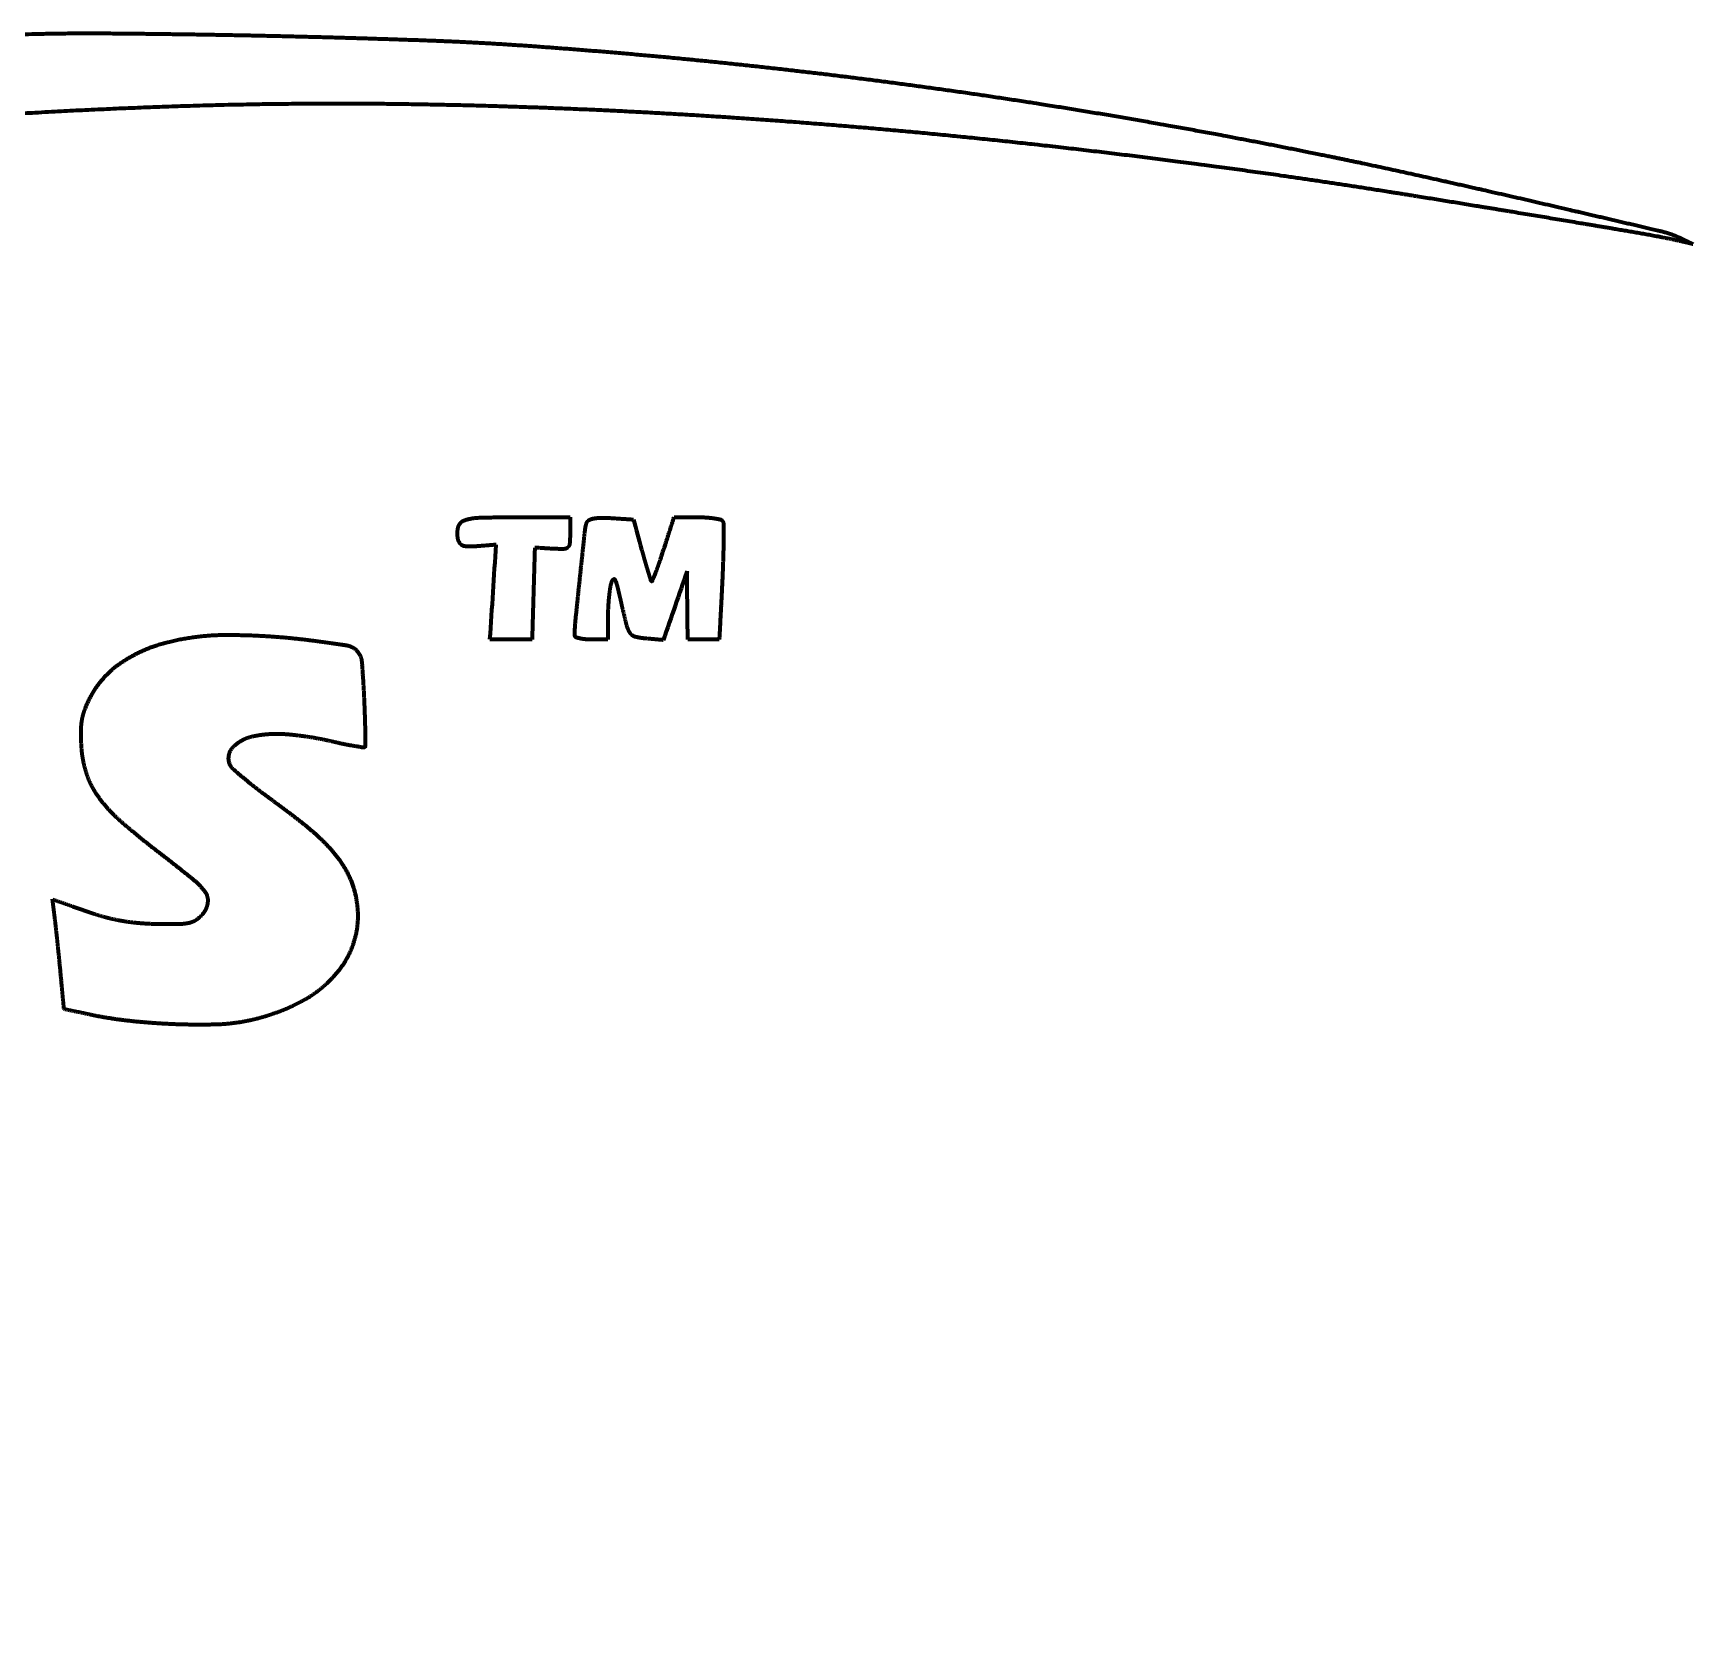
# Model space of a CAD drawing. Header units: inches. Extents: x -3022 to 7311, y 343 to 5680.
# Drawn here: x 3241.74 to 3271.57, y 2512.69 to 2541.22 of the extents above; entities that cross this region are included whole.
import ezdxf

# ---------------------------------------------------------------- set-up
doc = ezdxf.new("R2010")
doc.units = ezdxf.units.IN

msp = doc.modelspace()

# ---------------------------------------------------------------- linework, layer by layer
at = {"linetype": 'Continuous', "lineweight": 70}
for points, weights, knots in [([(3271.572, 2537.435), (3271.515, 2537.448), (3271.459, 2537.461), (3271.138, 2537.533), (3270.873, 2537.585), (3269.872, 2537.755), (3269.138, 2537.878), (3267.655, 2538.123), (3266.906, 2538.245), (3265.599, 2538.453), (3265.041, 2538.538), (3262.69, 2538.878), (3260.894, 2539.103), (3257.345, 2539.477), (3255.593, 2539.625), (3252.167, 2539.841), (3250.492, 2539.91), (3247.255, 2539.971), (3245.693, 2539.958), (3241.908, 2539.823), (3239.686, 2539.678), (3235.426, 2539.274), (3233.391, 2539.003), (3229.408, 2538.319), (3227.463, 2537.907), (3223.568, 2536.919), (3221.62, 2536.349), (3218.828, 2535.418), (3217.966, 2535.115), (3216.294, 2534.496), (3215.485, 2534.178), (3213.867, 2533.507), (3213.057, 2533.154), (3211.386, 2532.386), (3210.523, 2531.974), (3208.566, 2531.004), (3207.476, 2530.44), (3205.346, 2529.295), (3204.307, 2528.712), (3202.045, 2527.387), (3200.821, 2526.646), (3197.877, 2524.811), (3196.152, 2523.723), (3193.077, 2521.762), (3191.718, 2520.902), (3189.491, 2519.5), (3188.621, 2518.965), (3187.069, 2518.033), (3186.386, 2517.638), (3185.019, 2516.873), (3184.334, 2516.505), (3182.812, 2515.718), (3181.967, 2515.315), (3180.31, 2514.588), (3179.497, 2514.269), (3177.906, 2513.716), (3177.129, 2513.482), (3175.614, 2513.094), (3174.877, 2512.947), (3173.758, 2512.784), (3173.38, 2512.747), (3172.539, 2512.704), (3172.076, 2512.693), (3171.155, 2512.693), (3170.697, 2512.705), (3169.882, 2512.747), (3169.526, 2512.785), (3168.184, 2512.998), (3167.211, 2513.232), (3166.261, 2513.544), (3165.329, 2513.849), (3164.427, 2514.232), (3163.561, 2514.689), (3162.67, 2515.159), (3161.822, 2515.701), (3160.162, 2516.963), (3159.349, 2517.672), (3158.153, 2518.864), (3157.734, 2519.306), (3156.948, 2520.183), (3156.584, 2520.62), (3155.878, 2521.53), (3155.536, 2522.004), (3154.843, 2523.035), (3154.489, 2523.59), (3153.946, 2524.488), (3153.751, 2524.828), (3153.3, 2525.66), (3153.04, 2526.149), (3152.507, 2527.174), (3152.23, 2527.708), (3151.954, 2528.243), (3151.936, 2528.278), (3151.942, 2528.317), (3151.97, 2528.344), (3151.976, 2528.351), (3151.986, 2528.35), (3151.991, 2528.342), (3152.047, 2528.253), (3152.102, 2528.164), (3152.22, 2527.972), (3152.283, 2527.868), (3152.417, 2527.637), (3152.49, 2527.511), (3153.22, 2526.215), (3153.937, 2525.079), (3155.439, 2522.939), (3156.228, 2521.942), (3157.861, 2520.11), (3158.702, 2519.278), (3160.406, 2517.788), (3161.275, 2517.146), (3162.643, 2516.299), (3163.105, 2516.04), (3164.061, 2515.56), (3164.554, 2515.337), (3165.546, 2514.939), (3166.044, 2514.763), (3167.019, 2514.465), (3167.495, 2514.347), (3167.978, 2514.254), (3169.336, 2513.992), (3170.716, 2513.903), (3172.097, 2513.989), (3173.532, 2514.078), (3174.948, 2514.328), (3176.327, 2514.735), (3177.962, 2515.217), (3179.547, 2515.844), (3183.027, 2517.595), (3184.94, 2518.662), (3187.152, 2520.023), (3187.497, 2520.239), (3188.252, 2520.719), (3188.664, 2520.983), (3189.697, 2521.651), (3190.32, 2522.056), (3192.134, 2523.24), (3193.326, 2524.019), (3195.578, 2525.491), (3196.641, 2526.178), (3198.591, 2527.422), (3199.479, 2527.977), (3201.181, 2529.016), (3201.994, 2529.501), (3203.64, 2530.456), (3204.471, 2530.927), (3205.837, 2531.681), (3206.372, 2531.964), (3207.63, 2532.603), (3208.353, 2532.963), (3209.796, 2533.67), (3210.517, 2534.016), (3211.76, 2534.602), (3212.283, 2534.836), (3215.009, 2535.995), (3217.248, 2536.826), (3221.782, 2538.271), (3224.072, 2538.881), (3228.762, 2539.893), (3231.157, 2540.294), (3236.115, 2540.888), (3238.671, 2541.092), (3241.836, 2541.219), (3242.44, 2541.228), (3243.989, 2541.216), (3244.933, 2541.202), (3246.835, 2541.161), (3247.794, 2541.133), (3249.439, 2541.075), (3250.124, 2541.037), (3250.809, 2540.987)], [0.500028842012, 0.500028842012, 0.500028842012, 0.49990993454, 0.49990993454, 0.500028206926, 0.500028206926, 0.500027327896, 0.500027327896, 0.500020306907, 0.500020306907, 0.49996674968, 0.49996674968, 0.499954897266, 0.499954897266, 0.499947872216, 0.499947872216, 0.499905551037, 0.499905551037, 0.499883055807, 0.499883055807, 0.499792231719, 0.499792231719, 0.499773940632, 0.499773940632, 0.499803958143, 0.499803958143, 0.499983511469, 0.499983511469, 0.499967570397, 0.499967570397, 0.499969836855, 0.499969836855, 0.49999224639, 0.49999224639, 0.499982937989, 0.499982937989, 0.499973806451, 0.499973806451, 0.499996723387, 0.499996723387, 0.500024715037, 0.500024715037, 0.500027453769, 0.500027453769, 0.500010452456, 0.500010452456, 0.499988344513, 0.499988344513, 0.499984734416, 0.499984734416, 0.499859741035, 0.499859741035, 0.499772165641, 0.499772165641, 0.499731419008, 0.499731419008, 0.499559423038, 0.499559423038, 0.499666780446, 0.499666780446, 0.499918789299, 0.499918789299, 0.499918892039, 0.499918892039, 0.499564850303, 0.499564850303, 0.498972995834, 0.498972995834, 0.500028842012, 0.498832867725, 0.498832867725, 0.500028842012, 0.498906283356, 0.498906283356, 0.499287120527, 0.499287120527, 0.499893163609, 0.499893163609, 0.499822434289, 0.499822434289, 0.499836242554, 0.499836242554, 0.499934379805, 0.499934379805, 0.499935455777, 0.499935455777, 0.500016243918, 0.500016243918, 0.500028611503, 0.500028611503, 0.500028842012, 0.435794288113, 0.435794288113, 0.500028842012, 0.374186246908, 0.374186246908, 0.500028842012, 0.500027229907, 0.500027229907, 0.500003945292, 0.500003945292, 0.500020163182, 0.500020163182, 0.499624081461, 0.499624081461, 0.499467725914, 0.499467725914, 0.499381762254, 0.499381762254, 0.498914889926, 0.498914889926, 0.499697758003, 0.499697758003, 0.499738051905, 0.499738051905, 0.499725706688, 0.499725706688, 0.499560729865, 0.499560729865, 0.500028842012, 0.49736967995, 0.49736967995, 0.500028842012, 0.497925029837, 0.497925029837, 0.500028842012, 0.498691632887, 0.498691632887, 0.499724398278, 0.499724398278, 0.500020473069, 0.500020473069, 0.500025999044, 0.500025999044, 0.500028065808, 0.500028065808, 0.500028820171, 0.500028820171, 0.500023637462, 0.500023637462, 0.500012762859, 0.500012762859, 0.500008128477, 0.500008128477, 0.500009221042, 0.500009221042, 0.499979547613, 0.499979547613, 0.500019764212, 0.500019764212, 0.500019920975, 0.500019920975, 0.499967173544, 0.499967173544, 0.499663762533, 0.499663762533, 0.499645871572, 0.499645871572, 0.499666159219, 0.499666159219, 0.499766988665, 0.499766988665, 0.499932337733, 0.499932337733, 0.500021256909, 0.500021256909, 0.500020660968, 0.500020660968, 0.499971666204, 0.499971666204, 0.500028842012], [0, 0, 0, 0, 0.000858, 0.000858, 0.004871, 0.004871, 0.015909, 0.015909, 0.027164, 0.027164, 0.035539, 0.035539, 0.062379, 0.062379, 0.088446, 0.088446, 0.113283, 0.113283, 0.136431, 0.136431, 0.169412, 0.169412, 0.199818, 0.199818, 0.229241, 0.229241, 0.259272, 0.259272, 0.27279, 0.27279, 0.285643, 0.285643, 0.298702, 0.298702, 0.312844, 0.312844, 0.330996, 0.330996, 0.348605, 0.348605, 0.369756, 0.369756, 0.399898, 0.399898, 0.423682, 0.423682, 0.438788, 0.438788, 0.450448, 0.450448, 0.461942, 0.461942, 0.475773, 0.475773, 0.488668, 0.488668, 0.500645, 0.500645, 0.511735, 0.511735, 0.517321, 0.517321, 0.524148, 0.524148, 0.530887, 0.530887, 0.536162, 0.536162, 0.550852, 0.550852, 0.550852, 0.565207, 0.565207, 0.565207, 0.579922, 0.579922, 0.595663, 0.595663, 0.604555, 0.604555, 0.612842, 0.612842, 0.621358, 0.621358, 0.63095, 0.63095, 0.636663, 0.636663, 0.644732, 0.644732, 0.653504, 0.653504, 0.653504, 0.654001, 0.654001, 0.654001, 0.654094, 0.654094, 0.654094, 0.655086, 0.655086, 0.656243, 0.656243, 0.657623, 0.657623, 0.670374, 0.670374, 0.682437, 0.682437, 0.693641, 0.693641, 0.703853, 0.703853, 0.708852, 0.708852, 0.713958, 0.713958, 0.718939, 0.718939, 0.723569, 0.723569, 0.723569, 0.736538, 0.736538, 0.736538, 0.749961, 0.749961, 0.749961, 0.765836, 0.765836, 0.786217, 0.786217, 0.790004, 0.790004, 0.794547, 0.794547, 0.80146, 0.80146, 0.814708, 0.814708, 0.826489, 0.826489, 0.836231, 0.836231, 0.845042, 0.845042, 0.853933, 0.853933, 0.859558, 0.859558, 0.867067, 0.867067, 0.874508, 0.874508, 0.879844, 0.879844, 0.902046, 0.902046, 0.924054, 0.924054, 0.946594, 0.946594, 0.970379, 0.970379, 0.975983, 0.975983, 0.984738, 0.984738, 0.993634, 0.993634, 1, 1, 1, 1]), ([(3250.809, 2540.987), (3251.94, 2540.905), (3253.069, 2540.806), (3255.315, 2540.573), (3256.432, 2540.44), (3258.662, 2540.139), (3259.776, 2539.971), (3262.011, 2539.598), (3263.133, 2539.393), (3264.922, 2539.039), (3265.592, 2538.9), (3267.05, 2538.581), (3267.84, 2538.404), (3269.409, 2538.041), (3270.189, 2537.859), (3270.969, 2537.675), (3271.119, 2537.64), (3271.264, 2537.588), (3271.459, 2537.491), (3271.515, 2537.463), (3271.572, 2537.435)], [0.500028842012, 0.499990385996, 0.499990385996, 0.499988375681, 0.499988375681, 0.499988541707, 0.499988541707, 0.499991391939, 0.499991391939, 0.500012460237, 0.500012460237, 0.500022825709, 0.500022825709, 0.500028062928, 0.500028062928, 0.500028842012, 0.49786557683, 0.49786557683, 0.500028842012, 0.500028842012, 0.500028842012], [0, 0, 0, 0, 0.161192, 0.161192, 0.321006, 0.321006, 0.481112, 0.481112, 0.643175, 0.643175, 0.740375, 0.740375, 0.855409, 0.855409, 0.969268, 0.969268, 0.969268, 0.991092, 0.991092, 1, 1, 1, 1]), ([(3250.06, 2532.031), (3249.951, 2532.022), (3249.842, 2532.013), (3249.676, 2532), (3249.62, 2531.997), (3249.563, 2531.997), (3249.53, 2531.997), (3249.496, 2532.003), (3249.465, 2532.014), (3249.441, 2532.022), (3249.421, 2532.037), (3249.407, 2532.057), (3249.39, 2532.079), (3249.379, 2532.104), (3249.374, 2532.131), (3249.359, 2532.202), (3249.36, 2532.275), (3249.377, 2532.347), (3249.39, 2532.402), (3249.428, 2532.445), (3249.481, 2532.466), (3249.565, 2532.498), (3249.652, 2532.515), (3249.742, 2532.518), (3249.965, 2532.525), (3250.189, 2532.528), (3250.737, 2532.528), (3251.063, 2532.528), (3251.388, 2532.528)], [0.500219493152, 0.500219493152, 0.500219493152, 0.49996355529, 0.49996355529, 0.500219493152, 0.495370353596, 0.495370353596, 0.500219493152, 0.485553841997, 0.485553841997, 0.500219493152, 0.492383277843, 0.492383277843, 0.500219493152, 0.492416766478, 0.492416766478, 0.500219493152, 0.461463365185, 0.461463365185, 0.500219493152, 0.495547395804, 0.495547395804, 0.500219493152, 0.500181748372, 0.500181748372, 0.500219493152, 0.500219493152, 0.500219493152], [0, 0, 0, 0, 0.120457, 0.120457, 0.182586, 0.182586, 0.182586, 0.219188, 0.219188, 0.219188, 0.245415, 0.245415, 0.245415, 0.273911, 0.273911, 0.273911, 0.348744, 0.348744, 0.348744, 0.40269, 0.40269, 0.40269, 0.486471, 0.486471, 0.486471, 0.695558, 0.695558, 1, 1, 1, 1]), ([(3252.065, 2530.328), (3251.966, 2530.328), (3251.867, 2530.328), (3251.731, 2530.328), (3251.693, 2530.329), (3251.623, 2530.335), (3251.591, 2530.341), (3251.536, 2530.354), (3251.513, 2530.361), (3251.491, 2530.37), (3251.479, 2530.375), (3251.472, 2530.385), (3251.472, 2530.397), (3251.472, 2530.483), (3251.477, 2530.568), (3251.512, 2530.92), (3251.54, 2531.187), (3251.598, 2531.735), (3251.628, 2532.015), (3251.658, 2532.295), (3251.663, 2532.34), (3251.673, 2532.384), (3251.687, 2532.427), (3251.694, 2532.448), (3251.709, 2532.464), (3251.728, 2532.474), (3251.755, 2532.488), (3251.784, 2532.498), (3251.814, 2532.504), (3251.857, 2532.512), (3251.9, 2532.516), (3252.005, 2532.517), (3252.066, 2532.515), (3252.261, 2532.503), (3252.395, 2532.494), (3252.529, 2532.486)], [0.500006319012, 0.500006319012, 0.500006319012, 0.499675873131, 0.499675873131, 0.499157159944, 0.499157159944, 0.498919649512, 0.498919649512, 0.500006319012, 0.443892118509, 0.443892118509, 0.500006319012, 0.499589474427, 0.499589474427, 0.500005103999, 0.500005103999, 0.500005980096, 0.500005980096, 0.500006319012, 0.49802229994, 0.49802229994, 0.500006319012, 0.475672397644, 0.475672397644, 0.500006319012, 0.496627701085, 0.496627701085, 0.500006319012, 0.49858998851, 0.49858998851, 0.499802165632, 0.499802165632, 0.500006319012, 0.500006319012, 0.500006319012], [0, 0, 0, 0, 0.094349, 0.094349, 0.130545, 0.130545, 0.161395, 0.161395, 0.184407, 0.184407, 0.184407, 0.194746, 0.194746, 0.194746, 0.266535, 0.266535, 0.49337, 0.49337, 0.731134, 0.731134, 0.731134, 0.769122, 0.769122, 0.769122, 0.786723, 0.786723, 0.786723, 0.810834, 0.810834, 0.810834, 0.845463, 0.845463, 0.893713, 0.893713, 1, 1, 1, 1]), ([(3252.674, 2531.946), (3252.692, 2531.877), (3252.712, 2531.807), (3252.749, 2531.677), (3252.767, 2531.617), (3252.801, 2531.506), (3252.817, 2531.454), (3252.833, 2531.403), (3252.836, 2531.393), (3252.842, 2531.384), (3252.849, 2531.377), (3252.855, 2531.371), (3252.863, 2531.373), (3252.866, 2531.38), (3252.887, 2531.43), (3252.907, 2531.479), (3252.95, 2531.59), (3252.973, 2531.651), (3253.02, 2531.788), (3253.045, 2531.862), (3253.133, 2532.134), (3253.196, 2532.331), (3253.259, 2532.528)], [0.500006319012, 0.499997893663, 0.499997893663, 0.499987051742, 0.499987051742, 0.500002919944, 0.500002919944, 0.500006319012, 0.490540766531, 0.490540766531, 0.500006319012, 0.351848746573, 0.351848746573, 0.500006319012, 0.499992843104, 0.499992843104, 0.499939364569, 0.499939364569, 0.499984354392, 0.499984354392, 0.500006319012, 0.500006319012, 0.500006319012], [0, 0, 0, 0, 0.149285, 0.149285, 0.279231, 0.279231, 0.390088, 0.390088, 0.390088, 0.411145, 0.411145, 0.411145, 0.422938, 0.422938, 0.422938, 0.499242, 0.499242, 0.592486, 0.592486, 0.70499, 0.70499, 1, 1, 1, 1]), ([(3253.259, 2532.528), (3253.397, 2532.528), (3253.535, 2532.528), (3253.727, 2532.528), (3253.78, 2532.526), (3253.882, 2532.52), (3253.93, 2532.514), (3254.016, 2532.501), (3254.054, 2532.494), (3254.091, 2532.485), (3254.108, 2532.481), (3254.121, 2532.471), (3254.13, 2532.457), (3254.14, 2532.44), (3254.146, 2532.421), (3254.146, 2532.4), (3254.146, 2532.302), (3254.146, 2532.203), (3254.145, 2531.988), (3254.142, 2531.872), (3254.134, 2531.623), (3254.129, 2531.49), (3254.105, 2531.014), (3254.087, 2530.671), (3254.07, 2530.328)], [0.500006319012, 0.500006319012, 0.500006319012, 0.499835970951, 0.499835970951, 0.499669135356, 0.499669135356, 0.499745480038, 0.499745480038, 0.500006319012, 0.47470960807, 0.47470960807, 0.500006319012, 0.487512318962, 0.487512318962, 0.500006319012, 0.500000843018, 0.500000843018, 0.499978386677, 0.499978386677, 0.499994078266, 0.499994078266, 0.500006319012, 0.500006319012, 0.500006319012], [0, 0, 0, 0, 0.144736, 0.144736, 0.201325, 0.201325, 0.251776, 0.251776, 0.292372, 0.292372, 0.292372, 0.308967, 0.308967, 0.308967, 0.328484, 0.328484, 0.328484, 0.42427, 0.42427, 0.536994, 0.536994, 0.666439, 0.666439, 1, 1, 1, 1]), ([(3251.388, 2532.234), (3251.388, 2532.173), (3251.385, 2532.112), (3251.38, 2532.051), (3251.378, 2532.024), (3251.366, 2532), (3251.345, 2531.983), (3251.324, 2531.964), (3251.298, 2531.954), (3251.27, 2531.954), (3251.204, 2531.954), (3251.137, 2531.955), (3250.965, 2531.965), (3250.859, 2531.972), (3250.753, 2531.978)], [0.500219493152, 0.499926835616, 0.499926835616, 0.500219493152, 0.47562565834, 0.47562565834, 0.500219493152, 0.479696140891, 0.479696140891, 0.500219493152, 0.500030182143, 0.500030182143, 0.500219493152, 0.500219493152, 0.500219493152], [0, 0, 0, 0, 0.226416, 0.226416, 0.226416, 0.322006, 0.322006, 0.322006, 0.4163, 0.4163, 0.4163, 0.641586, 0.641586, 1, 1, 1, 1]), ([(3253.063, 2530.318), (3252.961, 2530.327), (3252.858, 2530.336), (3252.691, 2530.35), (3252.627, 2530.36), (3252.564, 2530.376), (3252.526, 2530.386), (3252.493, 2530.409), (3252.47, 2530.441), (3252.442, 2530.481), (3252.421, 2530.526), (3252.409, 2530.574), (3252.376, 2530.703), (3252.345, 2530.833), (3252.293, 2531.068), (3252.268, 2531.174), (3252.242, 2531.28), (3252.232, 2531.321), (3252.218, 2531.361), (3252.198, 2531.399), (3252.191, 2531.415), (3252.174, 2531.417), (3252.162, 2531.405), (3252.145, 2531.388), (3252.132, 2531.367), (3252.126, 2531.343), (3252.116, 2531.307), (3252.108, 2531.271), (3252.096, 2531.182), (3252.089, 2531.129), (3252.078, 2531.017), (3252.074, 2530.958), (3252.068, 2530.843), (3252.066, 2530.786), (3252.066, 2530.596), (3252.065, 2530.462), (3252.065, 2530.328)], [0.500006319012, 0.500006319012, 0.500006319012, 0.49885580665, 0.49885580665, 0.500006319012, 0.47962742669, 0.47962742669, 0.500006319012, 0.494308566103, 0.494308566103, 0.500006319012, 0.49997272308, 0.49997272308, 0.499990689205, 0.499990689205, 0.500006319012, 0.497892451302, 0.497892451302, 0.500006319012, 0.361447509705, 0.361447509705, 0.500006319012, 0.489055799964, 0.489055799964, 0.500006319012, 0.499318282348, 0.499318282348, 0.499923965996, 0.499923965996, 0.499925793002, 0.499925793002, 0.4999014329, 0.4999014329, 0.500006319012, 0.500006319012, 0.500006319012], [0, 0, 0, 0, 0.132664, 0.132664, 0.216155, 0.216155, 0.216155, 0.265064, 0.265064, 0.265064, 0.325668, 0.325668, 0.325668, 0.48784, 0.48784, 0.620542, 0.620542, 0.620542, 0.672331, 0.672331, 0.672331, 0.687314, 0.687314, 0.687314, 0.708408, 0.708408, 0.708408, 0.740155, 0.740155, 0.78596, 0.78596, 0.836617, 0.836617, 0.88508, 0.88508, 1, 1, 1, 1]), ([(3242.084, 2525.661), (3242.287, 2525.589), (3242.491, 2525.517), (3242.8, 2525.408), (3242.906, 2525.375), (3243.114, 2525.318), (3243.216, 2525.295), (3243.421, 2525.259), (3243.525, 2525.245), (3243.742, 2525.226), (3243.855, 2525.22), (3244.099, 2525.216), (3244.229, 2525.216), (3244.359, 2525.218), (3244.424, 2525.219), (3244.488, 2525.227), (3244.551, 2525.241), (3244.597, 2525.252), (3244.64, 2525.271), (3244.678, 2525.298), (3244.721, 2525.329), (3244.76, 2525.365), (3244.793, 2525.407), (3244.839, 2525.463), (3244.868, 2525.53), (3244.878, 2525.603), (3244.887, 2525.668), (3244.871, 2525.732), (3244.832, 2525.785), (3244.766, 2525.873), (3244.69, 2525.953), (3244.605, 2526.022), (3244.396, 2526.19), (3244.185, 2526.356), (3243.74, 2526.697), (3243.514, 2526.882), (3243.295, 2527.075), (3243.15, 2527.202), (3243.021, 2527.345), (3242.908, 2527.501), (3242.816, 2527.627), (3242.746, 2527.766), (3242.698, 2527.914), (3242.646, 2528.073), (3242.615, 2528.237), (3242.605, 2528.404), (3242.599, 2528.501), (3242.597, 2528.597), (3242.598, 2528.764), (3242.605, 2528.834), (3242.618, 2528.903), (3242.631, 2528.968), (3242.649, 2529.031), (3242.674, 2529.092), (3242.704, 2529.167), (3242.739, 2529.241), (3242.777, 2529.312), (3242.904, 2529.549), (3243.083, 2529.75), (3243.304, 2529.902), (3243.549, 2530.071), (3243.82, 2530.195), (3244.108, 2530.27), (3244.47, 2530.365), (3244.84, 2530.412), (3245.214, 2530.412), (3245.694, 2530.412), (3246.174, 2530.383), (3246.651, 2530.324)], [0.500031347362, 0.500031347362, 0.500031347362, 0.499808708619, 0.499808708619, 0.499690993187, 0.499690993187, 0.499696211239, 0.499696211239, 0.499826623623, 0.499826623623, 0.499990849659, 0.499990849659, 0.500031347362, 0.498202540738, 0.498202540738, 0.500031347362, 0.493516271437, 0.493516271437, 0.500031347362, 0.49703013616, 0.49703013616, 0.500031347362, 0.487657101893, 0.487657101893, 0.500031347362, 0.475556290386, 0.475556290386, 0.500031347362, 0.497296901655, 0.497296901655, 0.500031347362, 0.500006621329, 0.500006621329, 0.499843206271, 0.499843206271, 0.500031347362, 0.497978873118, 0.497978873118, 0.500031347362, 0.49592624027, 0.49592624027, 0.500031347362, 0.497361782152, 0.497361782152, 0.500031347362, 0.49982895248, 0.49982895248, 0.498722027573, 0.498722027573, 0.500031347362, 0.498405217194, 0.498405217194, 0.500031347362, 0.499562456052, 0.499562456052, 0.500031347362, 0.490603074604, 0.490603074604, 0.500031347362, 0.495008073662, 0.495008073662, 0.500031347362, 0.497303771875, 0.497303771875, 0.500031347362, 0.499416579916, 0.499416579916, 0.500031347362], [0, 0, 0, 0, 0.059751, 0.059751, 0.090585, 0.090585, 0.119294, 0.119294, 0.148166, 0.148166, 0.179499, 0.179499, 0.21542, 0.21542, 0.21542, 0.233214, 0.233214, 0.233214, 0.245918, 0.245918, 0.245918, 0.260251, 0.260251, 0.260251, 0.279467, 0.279467, 0.279467, 0.295943, 0.295943, 0.295943, 0.323319, 0.323319, 0.323319, 0.390065, 0.390065, 0.462682, 0.462682, 0.462682, 0.510418, 0.510418, 0.510418, 0.548667, 0.548667, 0.548667, 0.589493, 0.589493, 0.589493, 0.613112, 0.613112, 0.630227, 0.630227, 0.630227, 0.646199, 0.646199, 0.646199, 0.665866, 0.665866, 0.665866, 0.729878, 0.729878, 0.729878, 0.800006, 0.800006, 0.800006, 0.887566, 0.887566, 0.887566, 1, 1, 1, 1]), ([(3246.651, 2530.324), (3246.888, 2530.295), (3247.125, 2530.262), (3247.361, 2530.226), (3247.435, 2530.214), (3247.501, 2530.181), (3247.553, 2530.128), (3247.604, 2530.077), (3247.635, 2530.011), (3247.641, 2529.939), (3247.659, 2529.722), (3247.673, 2529.505), (3247.688, 2529.177), (3247.692, 2529.066), (3247.699, 2528.859), (3247.702, 2528.764), (3247.705, 2528.586), (3247.706, 2528.503), (3247.707, 2528.42), (3247.707, 2528.41), (3247.704, 2528.402), (3247.699, 2528.394), (3247.693, 2528.387), (3247.685, 2528.384), (3247.676, 2528.385), (3247.62, 2528.394), (3247.564, 2528.404), (3247.443, 2528.424), (3247.377, 2528.437), (3247.235, 2528.466), (3247.159, 2528.483), (3246.819, 2528.56), (3246.552, 2528.601), (3246.283, 2528.623), (3246.074, 2528.64), (3245.865, 2528.625), (3245.661, 2528.579), (3245.53, 2528.549), (3245.413, 2528.483), (3245.321, 2528.385), (3245.244, 2528.304), (3245.222, 2528.194), (3245.262, 2528.089), (3245.273, 2528.063), (3245.289, 2528.039), (3245.311, 2528.02), (3245.374, 2527.963), (3245.438, 2527.907), (3245.581, 2527.786), (3245.661, 2527.722), (3245.832, 2527.589), (3245.923, 2527.521), (3246.212, 2527.311), (3246.405, 2527.165), (3246.728, 2526.909), (3246.856, 2526.796), (3247.071, 2526.582), (3247.158, 2526.481), (3247.236, 2526.373), (3247.309, 2526.274), (3247.37, 2526.168), (3247.421, 2526.056), (3247.54, 2525.794), (3247.589, 2525.51), (3247.565, 2525.224), (3247.541, 2524.942), (3247.442, 2524.676), (3247.277, 2524.446), (3247.092, 2524.19), (3246.855, 2523.981), (3246.576, 2523.832), (3246.257, 2523.66), (3245.916, 2523.538), (3245.56, 2523.468), (3245.382, 2523.433), (3245.202, 2523.413), (3244.77, 2523.402), (3244.519, 2523.404), (3244.004, 2523.424), (3243.741, 2523.444), (3243.249, 2523.496), (3243.023, 2523.531), (3242.629, 2523.614), (3242.46, 2523.649), (3242.29, 2523.684)], [0.500031347362, 0.499989550879, 0.499989550879, 0.500031347362, 0.483433625463, 0.483433625463, 0.500031347362, 0.479890011286, 0.479890011286, 0.500031347362, 0.49996284426, 0.49996284426, 0.500026964385, 0.500026964385, 0.500020298158, 0.500020298158, 0.500030640052, 0.500030640052, 0.500031347362, 0.481639258984, 0.481639258984, 0.500031347362, 0.453037841655, 0.453037841655, 0.500031347362, 0.500025458522, 0.500025458522, 0.499985840519, 0.499985840519, 0.500013630705, 0.500013630705, 0.499184092083, 0.499184092083, 0.500031347362, 0.496217366785, 0.496217366785, 0.500031347362, 0.485548563835, 0.485548563835, 0.500031347362, 0.448785805263, 0.448785805263, 0.500031347362, 0.49069969115, 0.49069969115, 0.500031347362, 0.499995742455, 0.499995742455, 0.499957346073, 0.499957346073, 0.499992962003, 0.499992962003, 0.499961881403, 0.499961881403, 0.499493775666, 0.499493775666, 0.498985161417, 0.498985161417, 0.500031347362, 0.49831294949, 0.49831294949, 0.500031347362, 0.489188546761, 0.489188546761, 0.500031347362, 0.488022255652, 0.488022255652, 0.500031347362, 0.491459140961, 0.491459140961, 0.500031347362, 0.496327264528, 0.496327264528, 0.500031347362, 0.498848174573, 0.498848174573, 0.499852536358, 0.499852536358, 0.499851027035, 0.499851027035, 0.499612013255, 0.499612013255, 0.500031347362, 0.500031347362, 0.500031347362], [0, 0, 0, 0, 0.063205, 0.063205, 0.063205, 0.082164, 0.082164, 0.082164, 0.099954, 0.099954, 0.099954, 0.153254, 0.153254, 0.180548, 0.180548, 0.203915, 0.203915, 0.224278, 0.224278, 0.224278, 0.226488, 0.226488, 0.226488, 0.228367, 0.228367, 0.228367, 0.240526, 0.240526, 0.254809, 0.254809, 0.271544, 0.271544, 0.329197, 0.329197, 0.329197, 0.37362, 0.37362, 0.37362, 0.401286, 0.401286, 0.401286, 0.421953, 0.421953, 0.421953, 0.427185, 0.427185, 0.427185, 0.442597, 0.442597, 0.461145, 0.461145, 0.481844, 0.481844, 0.525746, 0.525746, 0.556565, 0.556565, 0.58066, 0.58066, 0.58066, 0.602775, 0.602775, 0.602775, 0.653441, 0.653441, 0.653441, 0.702105, 0.702105, 0.702105, 0.755526, 0.755526, 0.755526, 0.816299, 0.816299, 0.816299, 0.846651, 0.846651, 0.888589, 0.888589, 0.932781, 0.932781, 0.971117, 0.971117, 1, 1, 1, 1]), ([(3242.29, 2523.684), (3242.271, 2523.896), (3242.251, 2524.107), (3242.223, 2524.409), (3242.214, 2524.498), (3242.196, 2524.682), (3242.186, 2524.777), (3242.168, 2524.957), (3242.158, 2525.043), (3242.142, 2525.188), (3242.135, 2525.248), (3242.113, 2525.425), (3242.098, 2525.543), (3242.084, 2525.661)], [0.500031347362, 0.500031347362, 0.500031347362, 0.500029786668, 0.500029786668, 0.500030206716, 0.500030206716, 0.500030190966, 0.500030190966, 0.500021936872, 0.500021936872, 0.500031347362, 0.500031347362, 0.500031347362], [0, 0, 0, 0, 0.320662, 0.320662, 0.456574, 0.456574, 0.599797, 0.599797, 0.730009, 0.730009, 0.820641, 0.820641, 1, 1, 1, 1])]:
    msp.add_rational_spline(points, weights, degree=3, knots=knots, dxfattribs=at)
for points in [[(3251.388, 2532.528), (3251.388, 2532.43), (3251.388, 2532.332), (3251.388, 2532.234)], [(3252.529, 2532.486), (3252.577, 2532.306), (3252.625, 2532.126), (3252.674, 2531.946)]]:
    msp.add_open_spline(points, degree=3, dxfattribs=at)
for points in [[(3249.948, 2530.328), (3249.967, 2530.611), (3249.986, 2530.895), (3250.023, 2531.463), (3250.041, 2531.747), (3250.06, 2532.031)], [(3250.753, 2531.978), (3250.745, 2531.703), (3250.737, 2531.428), (3250.721, 2530.878), (3250.713, 2530.603), (3250.705, 2530.328)], [(3253.49, 2531.555), (3253.419, 2531.349), (3253.348, 2531.143), (3253.206, 2530.73), (3253.134, 2530.524), (3253.063, 2530.318)], [(3253.504, 2530.328), (3253.501, 2530.532), (3253.499, 2530.737), (3253.495, 2531.146), (3253.492, 2531.35), (3253.49, 2531.555)], [(3250.705, 2530.328), (3250.579, 2530.328), (3250.453, 2530.328), (3250.2, 2530.328), (3250.074, 2530.328), (3249.948, 2530.328)], [(3254.07, 2530.328), (3253.976, 2530.328), (3253.881, 2530.328), (3253.692, 2530.328), (3253.598, 2530.328), (3253.504, 2530.328)]]:
    msp.add_open_spline(points, degree=3, knots=[0, 0, 0, 0, 0.5, 0.5, 1, 1, 1, 1], dxfattribs=at)

doc.saveas('drawing.dxf')
